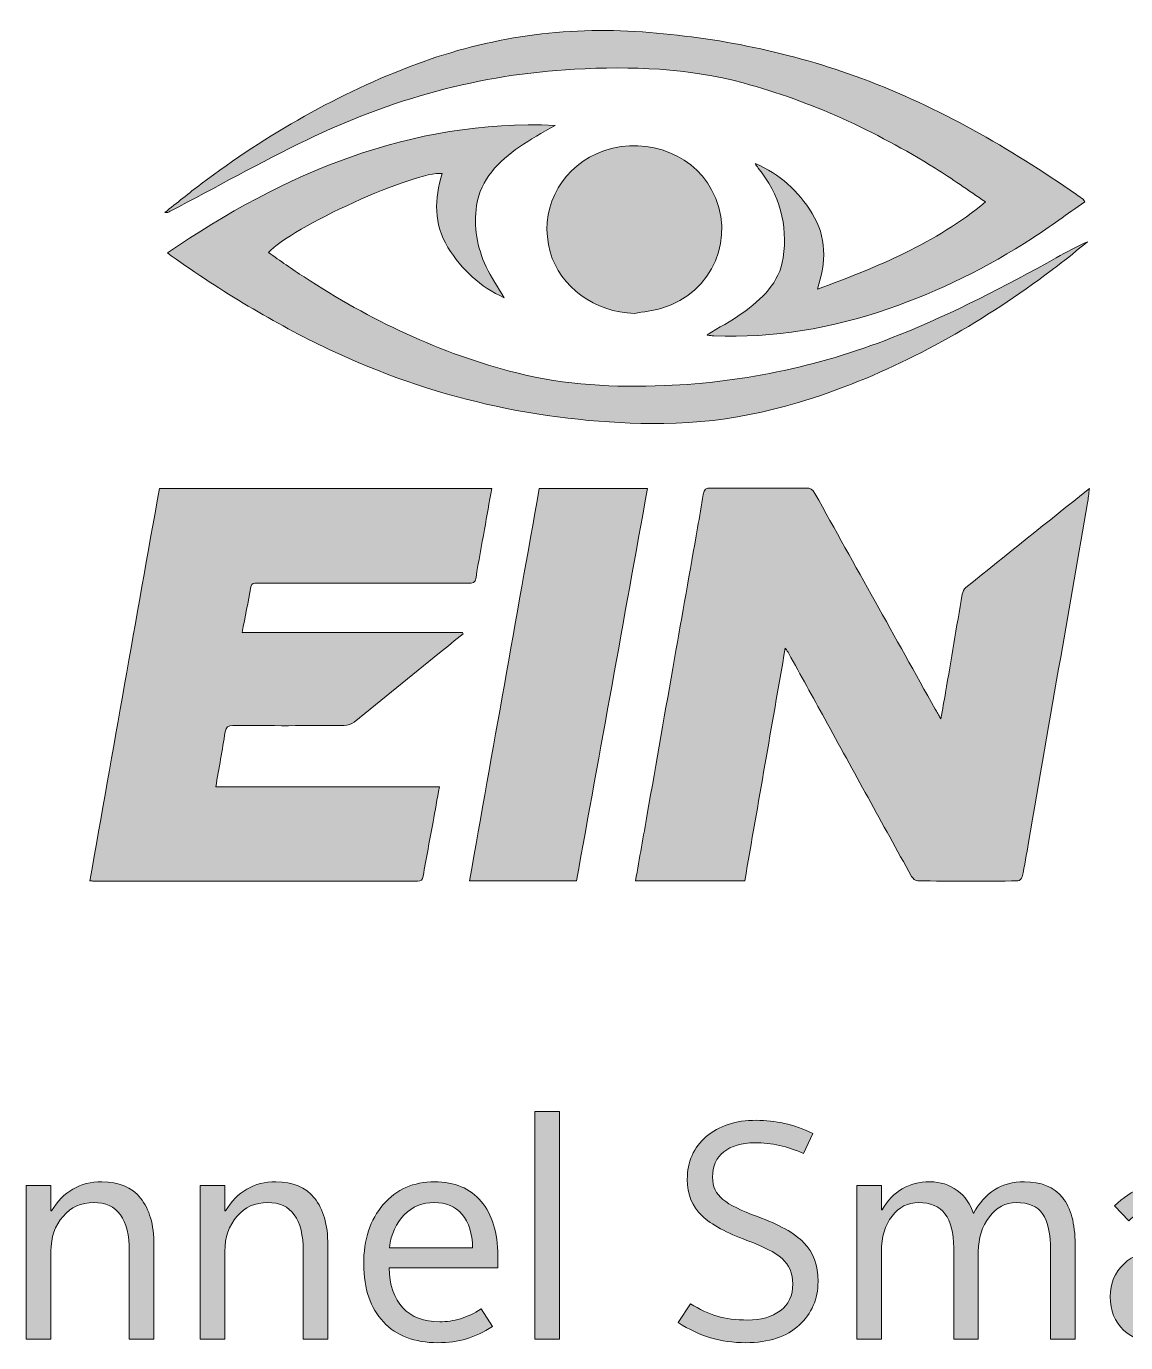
# Model space of a CAD drawing. Header units: millimetres. Extents: x 12 to 165, y -99 to -5.
# Drawn here: x 61.1 to 107.6, y -60.3 to -4.6 of the extents above; entities that cross this region are included whole.
import ezdxf

# ---------------------------------------------------------------- set-up
doc = ezdxf.new("R2010")
doc.units = ezdxf.units.MM
doc.header["$MEASUREMENT"] = 0
doc.layers.add('Layer 1', color=7, linetype='Continuous', lineweight=0)

# ---------------------------------------------------------------- blocks, each defined once
blk = doc.blocks.new('Block_1')
at = {"layer": 'Layer 1', "true_color": 0x231f20, "transparency": 33554687}
h = blk.add_hatch(color=250, dxfattribs=at)
h.dxf.hatch_style = 2
edge = h.paths.add_edge_path()
edge.add_spline(control_points=[(82.61, -60.15), (82.61, -60.15), (82.61, -50.526), (82.61, -50.526), (82.61, -50.526), (83.651, -50.526), (83.651, -50.526), (83.651, -50.526), (83.651, -60.15), (83.651, -60.15), (83.651, -60.15), (82.61, -60.15), (82.61, -60.15)], knot_values=[0, 0, 0, 0, 1, 1, 1, 2, 2, 2, 3, 3, 3, 4, 4, 4, 4], degree=3, periodic=0)
h = blk.add_hatch(color=250, dxfattribs=at)
h.dxf.hatch_style = 2
edge = h.paths.add_edge_path()
edge.add_spline(control_points=[(88.672, -59.451), (88.672, -59.451), (89.193, -58.652), (89.193, -58.652), (89.565, -58.893), (89.938, -59.069), (90.31, -59.178), (90.682, -59.289), (91.117, -59.343), (91.611, -59.343), (92.166, -59.343), (92.622, -59.213), (92.98, -58.953), (93.337, -58.693), (93.516, -58.313), (93.516, -57.814), (93.516, -57.369), (93.364, -57.014), (93.062, -56.747), (92.759, -56.481), (92.263, -56.223), (91.573, -55.973), (90.718, -55.664), (90.085, -55.316), (89.672, -54.929), (89.26, -54.541), (89.053, -54.03), (89.053, -53.396), (89.053, -52.651), (89.321, -52.048), (89.856, -51.587), (90.392, -51.126), (91.095, -50.895), (91.967, -50.895), (92.373, -50.895), (92.771, -50.938), (93.16, -51.025), (93.55, -51.112), (93.952, -51.252), (94.367, -51.447), (94.367, -51.447), (93.966, -52.304), (93.966, -52.304), (93.619, -52.143), (93.282, -52.027), (92.954, -51.955), (92.626, -51.883), (92.271, -51.847), (91.891, -51.847), (91.345, -51.847), (90.913, -51.975), (90.596, -52.231), (90.278, -52.487), (90.12, -52.842), (90.12, -53.294), (90.12, -53.692), (90.266, -54.009), (90.558, -54.246), (90.85, -54.483), (91.336, -54.725), (92.018, -54.97), (92.932, -55.3), (93.587, -55.668), (93.986, -56.074), (94.383, -56.481), (94.582, -57.029), (94.582, -57.718), (94.582, -58.455), (94.316, -59.07), (93.782, -59.563), (93.249, -60.056), (92.5, -60.302), (91.535, -60.302), (90.994, -60.302), (90.494, -60.234), (90.037, -60.099), (89.58, -59.964), (89.125, -59.748), (88.672, -59.451)], knot_values=[0, 0, 0, 0, 1, 1, 1, 2, 2, 2, 3, 3, 3, 4, 4, 4, 5, 5, 5, 6, 6, 6, 7, 7, 7, 8, 8, 8, 9, 9, 9, 10, 10, 10, 11, 11, 11, 12, 12, 12, 13, 13, 13, 14, 14, 14, 15, 15, 15, 16, 16, 16, 17, 17, 17, 18, 18, 18, 19, 19, 19, 20, 20, 20, 21, 21, 21, 22, 22, 22, 23, 23, 23, 24, 24, 24, 25, 25, 25, 26, 26, 26, 26], degree=3, periodic=0)
h = blk.add_hatch(color=250, dxfattribs=at)
h.dxf.hatch_style = 2
edge = h.paths.add_edge_path()
edge.add_spline(control_points=[(66.493, -60.15), (66.493, -60.15), (65.453, -60.15), (65.453, -60.15), (65.453, -60.15), (65.453, -56.443), (65.453, -56.443), (65.453, -55.753), (65.326, -55.236), (65.075, -54.891), (64.823, -54.546), (64.445, -54.373), (63.942, -54.373), (63.421, -54.373), (62.99, -54.569), (62.65, -54.96), (62.309, -55.352), (62.139, -55.846), (62.139, -56.443), (62.139, -56.443), (62.139, -60.15), (62.139, -60.15), (62.139, -60.15), (61.098, -60.15), (61.098, -60.15), (61.098, -60.15), (61.098, -53.65), (61.098, -53.65), (61.098, -53.65), (62.139, -53.65), (62.139, -53.65), (62.139, -53.65), (62.139, -54.729), (62.139, -54.729), (62.139, -54.729), (62.164, -54.729), (62.164, -54.729), (62.41, -54.318), (62.71, -54.01), (63.066, -53.805), (63.421, -53.6), (63.832, -53.497), (64.297, -53.497), (65.008, -53.497), (65.552, -53.727), (65.928, -54.186), (66.305, -54.645), (66.493, -55.309), (66.493, -56.176), (66.493, -56.176), (66.493, -60.15), (66.493, -60.15)], knot_values=[0, 0, 0, 0, 1, 1, 1, 2, 2, 2, 3, 3, 3, 4, 4, 4, 5, 5, 5, 6, 6, 6, 7, 7, 7, 8, 8, 8, 9, 9, 9, 10, 10, 10, 11, 11, 11, 12, 12, 12, 13, 13, 13, 14, 14, 14, 15, 15, 15, 16, 16, 16, 17, 17, 17, 17], degree=3, periodic=0)
h = blk.add_hatch(color=250, dxfattribs=at)
h.dxf.hatch_style = 2
edge = h.paths.add_edge_path()
edge.add_spline(control_points=[(73.85, -60.15), (73.85, -60.15), (72.81, -60.15), (72.81, -60.15), (72.81, -60.15), (72.81, -56.443), (72.81, -56.443), (72.81, -55.753), (72.683, -55.236), (72.432, -54.891), (72.18, -54.546), (71.802, -54.373), (71.299, -54.373), (70.778, -54.373), (70.347, -54.569), (70.007, -54.96), (69.666, -55.352), (69.496, -55.846), (69.496, -56.443), (69.496, -56.443), (69.496, -60.15), (69.496, -60.15), (69.496, -60.15), (68.455, -60.15), (68.455, -60.15), (68.455, -60.15), (68.455, -53.65), (68.455, -53.65), (68.455, -53.65), (69.496, -53.65), (69.496, -53.65), (69.496, -53.65), (69.496, -54.729), (69.496, -54.729), (69.496, -54.729), (69.521, -54.729), (69.521, -54.729), (69.767, -54.318), (70.067, -54.01), (70.423, -53.805), (70.778, -53.6), (71.189, -53.497), (71.654, -53.497), (72.365, -53.497), (72.909, -53.727), (73.285, -54.186), (73.662, -54.645), (73.85, -55.309), (73.85, -56.176), (73.85, -56.176), (73.85, -60.15), (73.85, -60.15)], knot_values=[0, 0, 0, 0, 1, 1, 1, 2, 2, 2, 3, 3, 3, 4, 4, 4, 5, 5, 5, 6, 6, 6, 7, 7, 7, 8, 8, 8, 9, 9, 9, 10, 10, 10, 11, 11, 11, 12, 12, 12, 13, 13, 13, 14, 14, 14, 15, 15, 15, 16, 16, 16, 17, 17, 17, 17], degree=3, periodic=0)
h = blk.add_hatch(color=250, dxfattribs=at)
h.dxf.hatch_style = 2
edge = h.paths.add_edge_path()
edge.add_spline(control_points=[(79.97, -56.284), (79.965, -55.683), (79.819, -55.214), (79.532, -54.878), (79.244, -54.541), (78.848, -54.373), (78.345, -54.373), (77.85, -54.373), (77.43, -54.546), (77.085, -54.891), (76.74, -55.236), (76.529, -55.7), (76.453, -56.284), (76.453, -56.284), (79.97, -56.284), (79.97, -56.284)], knot_values=[0, 0, 0, 0, 1, 1, 1, 2, 2, 2, 3, 3, 3, 4, 4, 4, 5, 5, 5, 5], degree=3, periodic=0)
edge = h.paths.add_edge_path()
edge.add_spline(control_points=[(81.036, -57.134), (81.036, -57.134), (76.44, -57.134), (76.44, -57.134), (76.457, -57.867), (76.651, -58.431), (77.021, -58.826), (77.391, -59.222), (77.911, -59.42), (78.58, -59.42), (78.871, -59.42), (79.165, -59.376), (79.459, -59.289), (79.753, -59.203), (80.044, -59.064), (80.332, -58.874), (80.332, -58.874), (80.814, -59.616), (80.814, -59.616), (80.446, -59.853), (80.078, -60.027), (79.709, -60.137), (79.341, -60.247), (78.937, -60.302), (78.497, -60.302), (77.515, -60.302), (76.749, -60.01), (76.199, -59.426), (75.649, -58.842), (75.372, -58.027), (75.368, -56.982), (75.363, -55.937), (75.639, -55.095), (76.196, -54.456), (76.752, -53.817), (77.475, -53.497), (78.364, -53.497), (79.21, -53.497), (79.867, -53.773), (80.335, -54.326), (80.802, -54.878), (81.036, -55.643), (81.036, -56.62), (81.036, -56.62), (81.036, -57.134), (81.036, -57.134)], knot_values=[0, 0, 0, 0, 1, 1, 1, 2, 2, 2, 3, 3, 3, 4, 4, 4, 5, 5, 5, 6, 6, 6, 7, 7, 7, 8, 8, 8, 9, 9, 9, 10, 10, 10, 11, 11, 11, 12, 12, 12, 13, 13, 13, 14, 14, 14, 15, 15, 15, 15], degree=3, periodic=0)
h = blk.add_hatch(color=250, dxfattribs=at)
h.dxf.hatch_style = 2
edge = h.paths.add_edge_path()
edge.add_spline(control_points=[(105.456, -60.15), (105.456, -60.15), (104.415, -60.15), (104.415, -60.15), (104.415, -60.15), (104.415, -56.417), (104.415, -56.417), (104.415, -55.698), (104.304, -55.177), (104.082, -54.856), (103.859, -54.534), (103.486, -54.373), (102.961, -54.373), (102.517, -54.373), (102.139, -54.577), (101.828, -54.983), (101.517, -55.389), (101.362, -55.876), (101.362, -56.443), (101.362, -56.443), (101.362, -60.15), (101.362, -60.15), (101.362, -60.15), (100.32, -60.15), (100.32, -60.15), (100.32, -60.15), (100.32, -56.29), (100.32, -56.29), (100.32, -55.651), (100.198, -55.172), (99.952, -54.852), (99.707, -54.533), (99.337, -54.373), (98.842, -54.373), (98.384, -54.373), (98.008, -54.565), (97.712, -54.948), (97.415, -55.331), (97.267, -55.829), (97.267, -56.443), (97.267, -56.443), (97.267, -60.15), (97.267, -60.15), (97.267, -60.15), (96.226, -60.15), (96.226, -60.15), (96.226, -60.15), (96.226, -53.65), (96.226, -53.65), (96.226, -53.65), (97.267, -53.65), (97.267, -53.65), (97.267, -53.65), (97.267, -54.678), (97.267, -54.678), (97.267, -54.678), (97.293, -54.678), (97.293, -54.678), (97.525, -54.284), (97.81, -53.989), (98.146, -53.792), (98.483, -53.596), (98.871, -53.497), (99.311, -53.497), (99.755, -53.497), (100.143, -53.621), (100.473, -53.869), (100.803, -54.116), (101.029, -54.441), (101.152, -54.843), (101.393, -54.395), (101.694, -54.058), (102.053, -53.834), (102.413, -53.609), (102.832, -53.497), (103.31, -53.497), (104.025, -53.497), (104.562, -53.717), (104.919, -54.158), (105.277, -54.598), (105.456, -55.26), (105.456, -56.144), (105.456, -56.144), (105.456, -60.15), (105.456, -60.15)], knot_values=[0, 0, 0, 0, 1, 1, 1, 2, 2, 2, 3, 3, 3, 4, 4, 4, 5, 5, 5, 6, 6, 6, 7, 7, 7, 8, 8, 8, 9, 9, 9, 10, 10, 10, 11, 11, 11, 12, 12, 12, 13, 13, 13, 14, 14, 14, 15, 15, 15, 16, 16, 16, 17, 17, 17, 18, 18, 18, 19, 19, 19, 20, 20, 20, 21, 21, 21, 22, 22, 22, 23, 23, 23, 24, 24, 24, 25, 25, 25, 26, 26, 26, 27, 27, 27, 28, 28, 28, 28], degree=3, periodic=0)
h = blk.add_hatch(color=250, dxfattribs=at)
h.dxf.hatch_style = 2
edge = h.paths.add_edge_path()
edge.add_spline(control_points=[(110.984, -57.509), (110.984, -57.509), (110.984, -56.862), (110.984, -56.862), (110.984, -56.862), (109.417, -57.077), (109.417, -57.077), (108.938, -57.145), (108.579, -57.266), (108.338, -57.439), (108.096, -57.613), (107.976, -57.886), (107.976, -58.258), (107.976, -58.648), (108.089, -58.945), (108.315, -59.15), (108.542, -59.355), (108.818, -59.458), (109.144, -59.458), (109.706, -59.458), (110.154, -59.274), (110.486, -58.906), (110.818, -58.537), (110.984, -58.072), (110.984, -57.509)], knot_values=[0, 0, 0, 0, 1, 1, 1, 2, 2, 2, 3, 3, 3, 4, 4, 4, 5, 5, 5, 6, 6, 6, 7, 7, 7, 8, 8, 8, 8], degree=3, periodic=0)
edge = h.paths.add_edge_path()
edge.add_spline(control_points=[(112.026, -60.15), (112.026, -60.15), (110.984, -60.15), (110.984, -60.15), (110.984, -60.15), (110.984, -59.134), (110.984, -59.134), (110.984, -59.134), (110.959, -59.134), (110.959, -59.134), (110.735, -59.523), (110.459, -59.815), (110.131, -60.01), (109.803, -60.204), (109.421, -60.302), (108.985, -60.302), (108.375, -60.302), (107.882, -60.124), (107.506, -59.769), (107.129, -59.413), (106.941, -58.941), (106.941, -58.353), (106.941, -57.799), (107.131, -57.34), (107.512, -56.976), (107.893, -56.612), (108.433, -56.379), (109.131, -56.278), (109.131, -56.278), (110.984, -56.03), (110.984, -56.03), (110.984, -56.03), (110.984, -55.884), (110.984, -55.884), (110.984, -55.338), (110.858, -54.95), (110.604, -54.719), (110.35, -54.489), (110.011, -54.373), (109.588, -54.373), (109.249, -54.373), (108.924, -54.437), (108.61, -54.564), (108.297, -54.691), (108.003, -54.885), (107.728, -55.148), (107.728, -55.148), (107.119, -54.519), (107.119, -54.519), (107.483, -54.168), (107.87, -53.91), (108.28, -53.745), (108.691, -53.58), (109.148, -53.497), (109.652, -53.497), (110.439, -53.497), (111.031, -53.699), (111.429, -54.104), (111.826, -54.508), (112.026, -55.114), (112.026, -55.922), (112.026, -55.922), (112.026, -60.15), (112.026, -60.15)], knot_values=[0, 0, 0, 0, 1, 1, 1, 2, 2, 2, 3, 3, 3, 4, 4, 4, 5, 5, 5, 6, 6, 6, 7, 7, 7, 8, 8, 8, 9, 9, 9, 10, 10, 10, 11, 11, 11, 12, 12, 12, 13, 13, 13, 14, 14, 14, 15, 15, 15, 16, 16, 16, 17, 17, 17, 18, 18, 18, 19, 19, 19, 20, 20, 20, 21, 21, 21, 21], degree=3, periodic=0)
at = {"layer": 'Layer 1'}
for points, knots in [([(82.61, -60.15), (82.61, -60.15), (82.61, -50.526), (82.61, -50.526), (82.61, -50.526), (83.651, -50.526), (83.651, -50.526), (83.651, -50.526), (83.651, -60.15), (83.651, -60.15), (83.651, -60.15), (82.61, -60.15), (82.61, -60.15)], [0, 0, 0, 0, 1, 1, 1, 2, 2, 2, 3, 3, 3, 4, 4, 4, 4]), ([(88.672, -59.451), (88.672, -59.451), (89.193, -58.652), (89.193, -58.652), (89.565, -58.893), (89.938, -59.069), (90.31, -59.178), (90.682, -59.289), (91.117, -59.343), (91.611, -59.343), (92.166, -59.343), (92.622, -59.213), (92.98, -58.953), (93.337, -58.693), (93.516, -58.313), (93.516, -57.814), (93.516, -57.369), (93.364, -57.014), (93.062, -56.747), (92.759, -56.481), (92.263, -56.223), (91.573, -55.973), (90.718, -55.664), (90.085, -55.316), (89.672, -54.929), (89.26, -54.541), (89.053, -54.03), (89.053, -53.396), (89.053, -52.651), (89.321, -52.048), (89.856, -51.587), (90.392, -51.126), (91.095, -50.895), (91.967, -50.895), (92.373, -50.895), (92.771, -50.938), (93.16, -51.025), (93.55, -51.112), (93.952, -51.252), (94.367, -51.447), (94.367, -51.447), (93.966, -52.304), (93.966, -52.304), (93.619, -52.143), (93.282, -52.027), (92.954, -51.955), (92.626, -51.883), (92.271, -51.847), (91.891, -51.847), (91.345, -51.847), (90.913, -51.975), (90.596, -52.231), (90.278, -52.487), (90.12, -52.842), (90.12, -53.294), (90.12, -53.692), (90.266, -54.009), (90.558, -54.246), (90.85, -54.483), (91.336, -54.725), (92.018, -54.97), (92.932, -55.3), (93.587, -55.668), (93.986, -56.074), (94.383, -56.481), (94.582, -57.029), (94.582, -57.718), (94.582, -58.455), (94.316, -59.07), (93.782, -59.563), (93.249, -60.056), (92.5, -60.302), (91.535, -60.302), (90.994, -60.302), (90.494, -60.234), (90.037, -60.099), (89.58, -59.964), (89.125, -59.748), (88.672, -59.451)], [0, 0, 0, 0, 1, 1, 1, 2, 2, 2, 3, 3, 3, 4, 4, 4, 5, 5, 5, 6, 6, 6, 7, 7, 7, 8, 8, 8, 9, 9, 9, 10, 10, 10, 11, 11, 11, 12, 12, 12, 13, 13, 13, 14, 14, 14, 15, 15, 15, 16, 16, 16, 17, 17, 17, 18, 18, 18, 19, 19, 19, 20, 20, 20, 21, 21, 21, 22, 22, 22, 23, 23, 23, 24, 24, 24, 25, 25, 25, 26, 26, 26, 26]), ([(66.493, -60.15), (66.493, -60.15), (65.453, -60.15), (65.453, -60.15), (65.453, -60.15), (65.453, -56.443), (65.453, -56.443), (65.453, -55.753), (65.326, -55.236), (65.075, -54.891), (64.823, -54.546), (64.445, -54.373), (63.942, -54.373), (63.421, -54.373), (62.99, -54.569), (62.65, -54.96), (62.309, -55.352), (62.139, -55.846), (62.139, -56.443), (62.139, -56.443), (62.139, -60.15), (62.139, -60.15), (62.139, -60.15), (61.098, -60.15), (61.098, -60.15), (61.098, -60.15), (61.098, -53.65), (61.098, -53.65), (61.098, -53.65), (62.139, -53.65), (62.139, -53.65), (62.139, -53.65), (62.139, -54.729), (62.139, -54.729), (62.139, -54.729), (62.164, -54.729), (62.164, -54.729), (62.41, -54.318), (62.71, -54.01), (63.066, -53.805), (63.421, -53.6), (63.832, -53.497), (64.297, -53.497), (65.008, -53.497), (65.552, -53.727), (65.928, -54.186), (66.305, -54.645), (66.493, -55.309), (66.493, -56.176), (66.493, -56.176), (66.493, -60.15), (66.493, -60.15)], [0, 0, 0, 0, 1, 1, 1, 2, 2, 2, 3, 3, 3, 4, 4, 4, 5, 5, 5, 6, 6, 6, 7, 7, 7, 8, 8, 8, 9, 9, 9, 10, 10, 10, 11, 11, 11, 12, 12, 12, 13, 13, 13, 14, 14, 14, 15, 15, 15, 16, 16, 16, 17, 17, 17, 17]), ([(73.85, -60.15), (73.85, -60.15), (72.81, -60.15), (72.81, -60.15), (72.81, -60.15), (72.81, -56.443), (72.81, -56.443), (72.81, -55.753), (72.683, -55.236), (72.432, -54.891), (72.18, -54.546), (71.802, -54.373), (71.299, -54.373), (70.778, -54.373), (70.347, -54.569), (70.007, -54.96), (69.666, -55.352), (69.496, -55.846), (69.496, -56.443), (69.496, -56.443), (69.496, -60.15), (69.496, -60.15), (69.496, -60.15), (68.455, -60.15), (68.455, -60.15), (68.455, -60.15), (68.455, -53.65), (68.455, -53.65), (68.455, -53.65), (69.496, -53.65), (69.496, -53.65), (69.496, -53.65), (69.496, -54.729), (69.496, -54.729), (69.496, -54.729), (69.521, -54.729), (69.521, -54.729), (69.767, -54.318), (70.067, -54.01), (70.423, -53.805), (70.778, -53.6), (71.189, -53.497), (71.654, -53.497), (72.365, -53.497), (72.909, -53.727), (73.285, -54.186), (73.662, -54.645), (73.85, -55.309), (73.85, -56.176), (73.85, -56.176), (73.85, -60.15), (73.85, -60.15)], [0, 0, 0, 0, 1, 1, 1, 2, 2, 2, 3, 3, 3, 4, 4, 4, 5, 5, 5, 6, 6, 6, 7, 7, 7, 8, 8, 8, 9, 9, 9, 10, 10, 10, 11, 11, 11, 12, 12, 12, 13, 13, 13, 14, 14, 14, 15, 15, 15, 16, 16, 16, 17, 17, 17, 17]), ([(81.036, -57.134), (81.036, -57.134), (76.44, -57.134), (76.44, -57.134), (76.457, -57.867), (76.651, -58.431), (77.021, -58.826), (77.391, -59.222), (77.911, -59.42), (78.58, -59.42), (78.871, -59.42), (79.165, -59.376), (79.459, -59.289), (79.753, -59.203), (80.044, -59.064), (80.332, -58.874), (80.332, -58.874), (80.814, -59.616), (80.814, -59.616), (80.446, -59.853), (80.078, -60.027), (79.709, -60.137), (79.341, -60.247), (78.937, -60.302), (78.497, -60.302), (77.515, -60.302), (76.749, -60.01), (76.199, -59.426), (75.649, -58.842), (75.372, -58.027), (75.368, -56.982), (75.363, -55.937), (75.639, -55.095), (76.196, -54.456), (76.752, -53.817), (77.475, -53.497), (78.364, -53.497), (79.21, -53.497), (79.867, -53.773), (80.335, -54.326), (80.802, -54.878), (81.036, -55.643), (81.036, -56.62), (81.036, -56.62), (81.036, -57.134), (81.036, -57.134)], [0, 0, 0, 0, 1, 1, 1, 2, 2, 2, 3, 3, 3, 4, 4, 4, 5, 5, 5, 6, 6, 6, 7, 7, 7, 8, 8, 8, 9, 9, 9, 10, 10, 10, 11, 11, 11, 12, 12, 12, 13, 13, 13, 14, 14, 14, 15, 15, 15, 15]), ([(105.456, -60.15), (105.456, -60.15), (104.415, -60.15), (104.415, -60.15), (104.415, -60.15), (104.415, -56.417), (104.415, -56.417), (104.415, -55.698), (104.304, -55.177), (104.082, -54.856), (103.859, -54.534), (103.486, -54.373), (102.961, -54.373), (102.517, -54.373), (102.139, -54.577), (101.828, -54.983), (101.517, -55.389), (101.362, -55.876), (101.362, -56.443), (101.362, -56.443), (101.362, -60.15), (101.362, -60.15), (101.362, -60.15), (100.32, -60.15), (100.32, -60.15), (100.32, -60.15), (100.32, -56.29), (100.32, -56.29), (100.32, -55.651), (100.198, -55.172), (99.952, -54.852), (99.707, -54.533), (99.337, -54.373), (98.842, -54.373), (98.384, -54.373), (98.008, -54.565), (97.712, -54.948), (97.415, -55.331), (97.267, -55.829), (97.267, -56.443), (97.267, -56.443), (97.267, -60.15), (97.267, -60.15), (97.267, -60.15), (96.226, -60.15), (96.226, -60.15), (96.226, -60.15), (96.226, -53.65), (96.226, -53.65), (96.226, -53.65), (97.267, -53.65), (97.267, -53.65), (97.267, -53.65), (97.267, -54.678), (97.267, -54.678), (97.267, -54.678), (97.293, -54.678), (97.293, -54.678), (97.525, -54.284), (97.81, -53.989), (98.146, -53.792), (98.483, -53.596), (98.871, -53.497), (99.311, -53.497), (99.755, -53.497), (100.143, -53.621), (100.473, -53.869), (100.803, -54.116), (101.029, -54.441), (101.152, -54.843), (101.393, -54.395), (101.694, -54.058), (102.053, -53.834), (102.413, -53.609), (102.832, -53.497), (103.31, -53.497), (104.025, -53.497), (104.562, -53.717), (104.919, -54.158), (105.277, -54.598), (105.456, -55.26), (105.456, -56.144), (105.456, -56.144), (105.456, -60.15), (105.456, -60.15)], [0, 0, 0, 0, 1, 1, 1, 2, 2, 2, 3, 3, 3, 4, 4, 4, 5, 5, 5, 6, 6, 6, 7, 7, 7, 8, 8, 8, 9, 9, 9, 10, 10, 10, 11, 11, 11, 12, 12, 12, 13, 13, 13, 14, 14, 14, 15, 15, 15, 16, 16, 16, 17, 17, 17, 18, 18, 18, 19, 19, 19, 20, 20, 20, 21, 21, 21, 22, 22, 22, 23, 23, 23, 24, 24, 24, 25, 25, 25, 26, 26, 26, 27, 27, 27, 28, 28, 28, 28]), ([(112.026, -60.15), (112.026, -60.15), (110.984, -60.15), (110.984, -60.15), (110.984, -60.15), (110.984, -59.134), (110.984, -59.134), (110.984, -59.134), (110.959, -59.134), (110.959, -59.134), (110.735, -59.523), (110.459, -59.815), (110.131, -60.01), (109.803, -60.204), (109.421, -60.302), (108.985, -60.302), (108.375, -60.302), (107.882, -60.124), (107.506, -59.769), (107.129, -59.413), (106.941, -58.941), (106.941, -58.353), (106.941, -57.799), (107.131, -57.34), (107.512, -56.976), (107.893, -56.612), (108.433, -56.379), (109.131, -56.278), (109.131, -56.278), (110.984, -56.03), (110.984, -56.03), (110.984, -56.03), (110.984, -55.884), (110.984, -55.884), (110.984, -55.338), (110.858, -54.95), (110.604, -54.719), (110.35, -54.489), (110.011, -54.373), (109.588, -54.373), (109.249, -54.373), (108.924, -54.437), (108.61, -54.564), (108.297, -54.691), (108.003, -54.885), (107.728, -55.148), (107.728, -55.148), (107.119, -54.519), (107.119, -54.519), (107.483, -54.168), (107.87, -53.91), (108.28, -53.745), (108.691, -53.58), (109.148, -53.497), (109.652, -53.497), (110.439, -53.497), (111.031, -53.699), (111.429, -54.104), (111.826, -54.508), (112.026, -55.114), (112.026, -55.922), (112.026, -55.922), (112.026, -60.15), (112.026, -60.15)], [0, 0, 0, 0, 1, 1, 1, 2, 2, 2, 3, 3, 3, 4, 4, 4, 5, 5, 5, 6, 6, 6, 7, 7, 7, 8, 8, 8, 9, 9, 9, 10, 10, 10, 11, 11, 11, 12, 12, 12, 13, 13, 13, 14, 14, 14, 15, 15, 15, 16, 16, 16, 17, 17, 17, 18, 18, 18, 19, 19, 19, 20, 20, 20, 21, 21, 21, 21]), ([(79.97, -56.284), (79.965, -55.683), (79.819, -55.214), (79.532, -54.878), (79.244, -54.541), (78.848, -54.373), (78.345, -54.373), (77.85, -54.373), (77.43, -54.546), (77.085, -54.891), (76.74, -55.236), (76.529, -55.7), (76.453, -56.284), (76.453, -56.284), (79.97, -56.284), (79.97, -56.284)], [0, 0, 0, 0, 1, 1, 1, 2, 2, 2, 3, 3, 3, 4, 4, 4, 5, 5, 5, 5])]:
    blk.add_open_spline(points, degree=3, knots=knots, dxfattribs=at)
blk = doc.blocks.new('Block_0')
at = {"layer": 'Layer 1'}
blk.add_blockref('Block_1', (0, 0), dxfattribs=at)

msp = doc.modelspace()

# ---------------------------------------------------------------- hatches: boundary and pattern name
at = {"layer": 'Layer 1', "true_color": 0x000000, "transparency": 33554687}
h = msp.add_hatch(color=18, dxfattribs=at)
h.dxf.hatch_style = 2
edge = h.paths.add_edge_path()
edge.add_spline(control_points=[(105.864, -12.043), (105.125, -12.559), (104.406, -13.09), (103.659, -13.575), (101.745, -14.818), (99.714, -15.83), (97.553, -16.572), (95.162, -17.393), (92.71, -17.821), (90.175, -17.711), (90.087, -17.707), (89.999, -17.696), (89.911, -17.686), (89.897, -17.684), (89.886, -17.665), (89.889, -17.668), (90.381, -17.369), (90.897, -17.094), (91.371, -16.76), (92.206, -16.174), (92.951, -15.466), (93.108, -14.413), (93.316, -13.014), (92.947, -11.73), (92.054, -10.614), (92.007, -10.556), (91.957, -10.499), (91.924, -10.426), (92.962, -10.859), (93.746, -11.593), (94.331, -12.531), (94.95, -13.524), (94.936, -14.592), (94.554, -15.745), (97.092, -14.801), (99.541, -13.805), (101.67, -12.05), (100.929, -11.553), (100.245, -11.066), (99.532, -10.623), (96.996, -9.046), (94.316, -7.793), (91.419, -7.014), (89.072, -6.383), (86.691, -6.305), (84.284, -6.434), (80.295, -6.649), (76.524, -7.697), (72.946, -9.431), (70.998, -10.376), (69.106, -11.436), (67.188, -12.444), (67.122, -12.479), (67.055, -12.513), (66.954, -12.496), (67.466, -12.093), (67.971, -11.68), (68.492, -11.288), (71.293, -9.184), (74.3, -7.449), (77.593, -6.223), (80.683, -5.073), (83.863, -4.621), (87.155, -4.858), (90.344, -5.089), (93.44, -5.715), (96.437, -6.831), (99.693, -8.042), (102.673, -9.76), (105.513, -11.74), (105.607, -11.806), (105.702, -11.871), (105.795, -11.938), (105.808, -11.947), (105.814, -11.966), (105.864, -12.043)], knot_values=[0, 0, 0, 0, 1, 1, 1, 2, 2, 2, 3, 3, 3, 4, 4, 4, 5, 5, 5, 6, 6, 6, 7, 7, 7, 8, 8, 8, 9, 9, 9, 10, 10, 10, 11, 11, 11, 12, 12, 12, 13, 13, 13, 14, 14, 14, 15, 15, 15, 16, 16, 16, 17, 17, 17, 18, 18, 18, 19, 19, 19, 20, 20, 20, 21, 21, 21, 22, 22, 22, 23, 23, 23, 24, 24, 24, 25, 25, 25, 25], degree=3, periodic=0)
h = msp.add_hatch(color=18, dxfattribs=at)
h.dxf.hatch_style = 2
edge = h.paths.add_edge_path()
edge.add_spline(control_points=[(67.069, -14.203), (72.03, -10.83), (77.292, -8.562), (83.463, -8.809), (82.911, -9.138), (82.409, -9.398), (81.95, -9.719), (81.07, -10.337), (80.311, -11.076), (80.141, -12.2), (80.006, -13.091), (80.166, -13.969), (80.543, -14.787), (80.754, -15.244), (81.047, -15.663), (81.305, -16.101), (80.301, -15.641), (79.513, -14.913), (78.931, -13.97), (78.32, -12.98), (78.35, -11.921), (78.686, -10.848), (77.599, -10.712), (72.26, -13.129), (71.338, -14.191), (71.841, -14.538), (72.333, -14.893), (72.842, -15.224), (75.634, -17.038), (78.6, -18.465), (81.843, -19.283), (83.897, -19.802), (85.981, -19.904), (88.088, -19.82), (91.526, -19.682), (94.833, -18.957), (98.02, -17.671), (100.313, -16.745), (102.504, -15.615), (104.658, -14.41), (105.087, -14.17), (105.514, -13.927), (105.977, -13.739), (105.553, -14.078), (105.136, -14.427), (104.704, -14.756), (101.931, -16.869), (98.955, -18.628), (95.691, -19.876), (93.065, -20.881), (90.357, -21.467), (87.53, -21.427), (82.764, -21.359), (78.22, -20.33), (73.907, -18.289), (71.557, -17.178), (69.35, -15.826), (67.23, -14.328), (67.195, -14.303), (67.161, -14.275), (67.069, -14.203)], knot_values=[0, 0, 0, 0, 1, 1, 1, 2, 2, 2, 3, 3, 3, 4, 4, 4, 5, 5, 5, 6, 6, 6, 7, 7, 7, 8, 8, 8, 9, 9, 9, 10, 10, 10, 11, 11, 11, 12, 12, 12, 13, 13, 13, 14, 14, 14, 15, 15, 15, 16, 16, 16, 17, 17, 17, 18, 18, 18, 19, 19, 19, 20, 20, 20, 20], degree=3, periodic=0)
h = msp.add_hatch(color=18, dxfattribs=at)
h.dxf.hatch_style = 2
edge = h.paths.add_edge_path()
edge.add_spline(control_points=[(86.816, -16.767), (85.145, -16.712), (83.677, -15.655), (83.253, -14.163), (82.775, -12.479), (83.598, -10.739), (85.215, -10.013), (87.023, -9.203), (89.185, -9.878), (90.084, -11.533), (91.148, -13.495), (90.142, -15.907), (87.982, -16.541), (87.604, -16.652), (87.205, -16.693), (86.816, -16.767)], knot_values=[0, 0, 0, 0, 1, 1, 1, 2, 2, 2, 3, 3, 3, 4, 4, 4, 5, 5, 5, 5], degree=3, periodic=0)
h = msp.add_hatch(color=18, dxfattribs=at)
h.dxf.hatch_style = 2
edge = h.paths.add_edge_path()
edge.add_spline(control_points=[(63.785, -40.761), (64.766, -35.222), (65.744, -29.705), (66.724, -24.173), (71.409, -24.173), (76.079, -24.173), (80.781, -24.173), (80.677, -24.76), (80.578, -25.331), (80.476, -25.903), (80.355, -26.582), (80.221, -27.259), (80.118, -27.94), (80.084, -28.165), (79.974, -28.176), (79.797, -28.176), (77.416, -28.173), (75.036, -28.174), (72.655, -28.174), (72.054, -28.174), (71.452, -28.174), (70.85, -28.174), (70.733, -28.173), (70.627, -28.164), (70.597, -28.33), (70.481, -28.964), (70.352, -29.595), (70.222, -30.26), (73.345, -30.26), (76.445, -30.26), (79.545, -30.26), (79.552, -30.279), (79.56, -30.298), (79.568, -30.317), (79.237, -30.587), (78.907, -30.858), (78.575, -31.127), (77.373, -32.103), (76.173, -33.082), (74.964, -34.049), (74.853, -34.139), (74.681, -34.194), (74.537, -34.195), (72.969, -34.205), (71.402, -34.205), (69.834, -34.197), (69.626, -34.195), (69.543, -34.253), (69.509, -34.465), (69.389, -35.232), (69.247, -35.996), (69.108, -36.791), (72.266, -36.791), (75.404, -36.791), (78.569, -36.791), (78.476, -37.307), (78.39, -37.792), (78.3, -38.276), (78.16, -39.041), (78.013, -39.806), (77.878, -40.572), (77.852, -40.72), (77.804, -40.781), (77.643, -40.781), (73.074, -40.777), (68.504, -40.777), (63.934, -40.777), (63.9, -40.777), (63.866, -40.77), (63.785, -40.761)], knot_values=[0, 0, 0, 0, 1, 1, 1, 2, 2, 2, 3, 3, 3, 4, 4, 4, 5, 5, 5, 6, 6, 6, 7, 7, 7, 8, 8, 8, 9, 9, 9, 10, 10, 10, 11, 11, 11, 12, 12, 12, 13, 13, 13, 14, 14, 14, 15, 15, 15, 16, 16, 16, 17, 17, 17, 18, 18, 18, 19, 19, 19, 20, 20, 20, 21, 21, 21, 22, 22, 22, 23, 23, 23, 23], degree=3, periodic=0)
h = msp.add_hatch(color=18, dxfattribs=at)
h.dxf.hatch_style = 2
edge = h.paths.add_edge_path()
edge.add_spline(control_points=[(82.792, -24.172), (84.325, -24.172), (85.835, -24.172), (87.372, -24.172), (86.369, -29.713), (85.369, -35.235), (84.368, -40.763), (82.855, -40.763), (81.362, -40.763), (79.842, -40.763), (80.826, -35.227), (81.807, -29.711), (82.792, -24.172)], knot_values=[0, 0, 0, 0, 1, 1, 1, 2, 2, 2, 3, 3, 3, 4, 4, 4, 4], degree=3, periodic=0)
h = msp.add_hatch(color=18, dxfattribs=at)
h.dxf.hatch_style = 2
edge = h.paths.add_edge_path()
edge.add_spline(control_points=[(93.196, -30.923), (92.618, -34.243), (92.051, -37.499), (91.484, -40.76), (89.941, -40.76), (88.414, -40.76), (86.866, -40.76), (87.033, -39.809), (87.197, -38.879), (87.36, -37.949), (87.744, -35.755), (88.127, -33.561), (88.512, -31.367), (88.836, -29.521), (89.162, -27.676), (89.487, -25.831), (89.57, -25.361), (89.664, -24.892), (89.727, -24.419), (89.755, -24.203), (89.843, -24.15), (90.05, -24.152), (91.387, -24.16), (92.724, -24.16), (94.06, -24.151), (94.257, -24.15), (94.358, -24.214), (94.451, -24.382), (96.145, -27.426), (97.844, -30.467), (99.542, -33.508), (99.606, -33.622), (99.672, -33.736), (99.773, -33.914), (99.849, -33.5), (99.917, -33.152), (99.977, -32.802), (100.212, -31.416), (100.443, -30.03), (100.683, -28.645), (100.701, -28.543), (100.757, -28.421), (100.836, -28.358), (102.557, -26.971), (104.284, -25.591), (106.064, -24.168), (106.031, -24.405), (106.011, -24.59), (105.979, -24.772), (105.602, -26.95), (105.223, -29.127), (104.845, -31.304), (104.392, -33.917), (103.94, -36.53), (103.486, -39.142), (103.402, -39.63), (103.322, -40.118), (103.222, -40.603), (103.208, -40.672), (103.094, -40.77), (103.027, -40.77), (101.619, -40.78), (100.211, -40.781), (98.803, -40.769), (98.712, -40.769), (98.585, -40.666), (98.536, -40.577), (97.307, -38.358), (96.086, -36.133), (94.864, -33.91), (94.357, -32.988), (93.85, -32.066), (93.342, -31.145), (93.309, -31.085), (93.267, -31.03), (93.196, -30.923)], knot_values=[0, 0, 0, 0, 1, 1, 1, 2, 2, 2, 3, 3, 3, 4, 4, 4, 5, 5, 5, 6, 6, 6, 7, 7, 7, 8, 8, 8, 9, 9, 9, 10, 10, 10, 11, 11, 11, 12, 12, 12, 13, 13, 13, 14, 14, 14, 15, 15, 15, 16, 16, 16, 17, 17, 17, 18, 18, 18, 19, 19, 19, 20, 20, 20, 21, 21, 21, 22, 22, 22, 23, 23, 23, 24, 24, 24, 25, 25, 25, 25], degree=3, periodic=0)

# ---------------------------------------------------------------- linework, layer by layer
at = {"layer": 'Layer 1'}
for points, knots in [([(105.864, -12.043), (105.125, -12.559), (104.406, -13.09), (103.659, -13.575), (101.745, -14.818), (99.714, -15.83), (97.553, -16.572), (95.162, -17.393), (92.71, -17.821), (90.175, -17.711), (90.087, -17.707), (89.999, -17.696), (89.911, -17.686), (89.897, -17.684), (89.886, -17.665), (89.889, -17.668), (90.381, -17.369), (90.897, -17.094), (91.371, -16.76), (92.206, -16.174), (92.951, -15.466), (93.108, -14.413), (93.316, -13.014), (92.947, -11.73), (92.054, -10.614), (92.007, -10.556), (91.957, -10.499), (91.924, -10.426), (92.962, -10.859), (93.746, -11.593), (94.331, -12.531), (94.95, -13.524), (94.936, -14.592), (94.554, -15.745), (97.092, -14.801), (99.541, -13.805), (101.67, -12.05), (100.929, -11.553), (100.245, -11.066), (99.532, -10.623), (96.996, -9.046), (94.316, -7.793), (91.419, -7.014), (89.072, -6.383), (86.691, -6.305), (84.284, -6.434), (80.295, -6.649), (76.524, -7.697), (72.946, -9.431), (70.998, -10.376), (69.106, -11.436), (67.188, -12.444), (67.122, -12.479), (67.055, -12.513), (66.954, -12.496), (67.466, -12.093), (67.971, -11.68), (68.492, -11.288), (71.293, -9.184), (74.3, -7.449), (77.593, -6.223), (80.683, -5.073), (83.863, -4.621), (87.155, -4.858), (90.344, -5.089), (93.44, -5.715), (96.437, -6.831), (99.693, -8.042), (102.673, -9.76), (105.513, -11.74), (105.607, -11.806), (105.702, -11.871), (105.795, -11.938), (105.808, -11.947), (105.814, -11.966), (105.864, -12.043)], [0, 0, 0, 0, 1, 1, 1, 2, 2, 2, 3, 3, 3, 4, 4, 4, 5, 5, 5, 6, 6, 6, 7, 7, 7, 8, 8, 8, 9, 9, 9, 10, 10, 10, 11, 11, 11, 12, 12, 12, 13, 13, 13, 14, 14, 14, 15, 15, 15, 16, 16, 16, 17, 17, 17, 18, 18, 18, 19, 19, 19, 20, 20, 20, 21, 21, 21, 22, 22, 22, 23, 23, 23, 24, 24, 24, 25, 25, 25, 25]), ([(67.069, -14.203), (72.03, -10.83), (77.292, -8.562), (83.463, -8.809), (82.911, -9.138), (82.409, -9.398), (81.95, -9.719), (81.07, -10.337), (80.311, -11.076), (80.141, -12.2), (80.006, -13.091), (80.166, -13.969), (80.543, -14.787), (80.754, -15.244), (81.047, -15.663), (81.305, -16.101), (80.301, -15.641), (79.513, -14.913), (78.931, -13.97), (78.32, -12.98), (78.35, -11.921), (78.686, -10.848), (77.599, -10.712), (72.26, -13.129), (71.338, -14.191), (71.841, -14.538), (72.333, -14.893), (72.842, -15.224), (75.634, -17.038), (78.6, -18.465), (81.843, -19.283), (83.897, -19.802), (85.981, -19.904), (88.088, -19.82), (91.526, -19.682), (94.833, -18.957), (98.02, -17.671), (100.313, -16.745), (102.504, -15.615), (104.658, -14.41), (105.087, -14.17), (105.514, -13.927), (105.977, -13.739), (105.553, -14.078), (105.136, -14.427), (104.704, -14.756), (101.931, -16.869), (98.955, -18.628), (95.691, -19.876), (93.065, -20.881), (90.357, -21.467), (87.53, -21.427), (82.764, -21.359), (78.22, -20.33), (73.907, -18.289), (71.557, -17.178), (69.35, -15.826), (67.23, -14.328), (67.195, -14.303), (67.161, -14.275), (67.069, -14.203)], [0, 0, 0, 0, 1, 1, 1, 2, 2, 2, 3, 3, 3, 4, 4, 4, 5, 5, 5, 6, 6, 6, 7, 7, 7, 8, 8, 8, 9, 9, 9, 10, 10, 10, 11, 11, 11, 12, 12, 12, 13, 13, 13, 14, 14, 14, 15, 15, 15, 16, 16, 16, 17, 17, 17, 18, 18, 18, 19, 19, 19, 20, 20, 20, 20]), ([(86.816, -16.767), (85.145, -16.712), (83.677, -15.655), (83.253, -14.163), (82.775, -12.479), (83.598, -10.739), (85.215, -10.013), (87.023, -9.203), (89.185, -9.878), (90.084, -11.533), (91.148, -13.495), (90.142, -15.907), (87.982, -16.541), (87.604, -16.652), (87.205, -16.693), (86.816, -16.767)], [0, 0, 0, 0, 1, 1, 1, 2, 2, 2, 3, 3, 3, 4, 4, 4, 5, 5, 5, 5]), ([(63.785, -40.761), (64.766, -35.222), (65.744, -29.705), (66.724, -24.173), (71.409, -24.173), (76.079, -24.173), (80.781, -24.173), (80.677, -24.76), (80.578, -25.331), (80.476, -25.903), (80.355, -26.582), (80.221, -27.259), (80.118, -27.94), (80.084, -28.165), (79.974, -28.176), (79.797, -28.176), (77.416, -28.173), (75.036, -28.174), (72.655, -28.174), (72.054, -28.174), (71.452, -28.174), (70.85, -28.174), (70.733, -28.173), (70.627, -28.164), (70.597, -28.33), (70.481, -28.964), (70.352, -29.595), (70.222, -30.26), (73.345, -30.26), (76.445, -30.26), (79.545, -30.26), (79.552, -30.279), (79.56, -30.298), (79.568, -30.317), (79.237, -30.587), (78.907, -30.858), (78.575, -31.127), (77.373, -32.103), (76.173, -33.082), (74.964, -34.049), (74.853, -34.139), (74.681, -34.194), (74.537, -34.195), (72.969, -34.205), (71.402, -34.205), (69.834, -34.197), (69.626, -34.195), (69.543, -34.253), (69.509, -34.465), (69.389, -35.232), (69.247, -35.996), (69.108, -36.791), (72.266, -36.791), (75.404, -36.791), (78.569, -36.791), (78.476, -37.307), (78.39, -37.792), (78.3, -38.276), (78.16, -39.041), (78.013, -39.806), (77.878, -40.572), (77.852, -40.72), (77.804, -40.781), (77.643, -40.781), (73.074, -40.777), (68.504, -40.777), (63.934, -40.777), (63.9, -40.777), (63.866, -40.77), (63.785, -40.761)], [0, 0, 0, 0, 1, 1, 1, 2, 2, 2, 3, 3, 3, 4, 4, 4, 5, 5, 5, 6, 6, 6, 7, 7, 7, 8, 8, 8, 9, 9, 9, 10, 10, 10, 11, 11, 11, 12, 12, 12, 13, 13, 13, 14, 14, 14, 15, 15, 15, 16, 16, 16, 17, 17, 17, 18, 18, 18, 19, 19, 19, 20, 20, 20, 21, 21, 21, 22, 22, 22, 23, 23, 23, 23]), ([(82.792, -24.172), (84.325, -24.172), (85.835, -24.172), (87.372, -24.172), (86.369, -29.713), (85.369, -35.235), (84.368, -40.763), (82.855, -40.763), (81.362, -40.763), (79.842, -40.763), (80.826, -35.227), (81.807, -29.711), (82.792, -24.172)], [0, 0, 0, 0, 1, 1, 1, 2, 2, 2, 3, 3, 3, 4, 4, 4, 4]), ([(93.196, -30.923), (92.618, -34.243), (92.051, -37.499), (91.484, -40.76), (89.941, -40.76), (88.414, -40.76), (86.866, -40.76), (87.033, -39.809), (87.197, -38.879), (87.36, -37.949), (87.744, -35.755), (88.127, -33.561), (88.512, -31.367), (88.836, -29.521), (89.162, -27.676), (89.487, -25.831), (89.57, -25.361), (89.664, -24.892), (89.727, -24.419), (89.755, -24.203), (89.843, -24.15), (90.05, -24.152), (91.387, -24.16), (92.724, -24.16), (94.06, -24.151), (94.257, -24.15), (94.358, -24.214), (94.451, -24.382), (96.145, -27.426), (97.844, -30.467), (99.542, -33.508), (99.606, -33.622), (99.672, -33.736), (99.773, -33.914), (99.849, -33.5), (99.917, -33.152), (99.977, -32.802), (100.212, -31.416), (100.443, -30.03), (100.683, -28.645), (100.701, -28.543), (100.757, -28.421), (100.836, -28.358), (102.557, -26.971), (104.284, -25.591), (106.064, -24.168), (106.031, -24.405), (106.011, -24.59), (105.979, -24.772), (105.602, -26.95), (105.223, -29.127), (104.845, -31.304), (104.392, -33.917), (103.94, -36.53), (103.486, -39.142), (103.402, -39.63), (103.322, -40.118), (103.222, -40.603), (103.208, -40.672), (103.094, -40.77), (103.027, -40.77), (101.619, -40.78), (100.211, -40.781), (98.803, -40.769), (98.712, -40.769), (98.585, -40.666), (98.536, -40.577), (97.307, -38.358), (96.086, -36.133), (94.864, -33.91), (94.357, -32.988), (93.85, -32.066), (93.342, -31.145), (93.309, -31.085), (93.267, -31.03), (93.196, -30.923)], [0, 0, 0, 0, 1, 1, 1, 2, 2, 2, 3, 3, 3, 4, 4, 4, 5, 5, 5, 6, 6, 6, 7, 7, 7, 8, 8, 8, 9, 9, 9, 10, 10, 10, 11, 11, 11, 12, 12, 12, 13, 13, 13, 14, 14, 14, 15, 15, 15, 16, 16, 16, 17, 17, 17, 18, 18, 18, 19, 19, 19, 20, 20, 20, 21, 21, 21, 22, 22, 22, 23, 23, 23, 24, 24, 24, 25, 25, 25, 25])]:
    msp.add_open_spline(points, degree=3, knots=knots, dxfattribs=at)

# ---------------------------------------------------------------- block references
msp.add_blockref('Block_0', (0, 0), dxfattribs=at)

doc.saveas('drawing.dxf')
